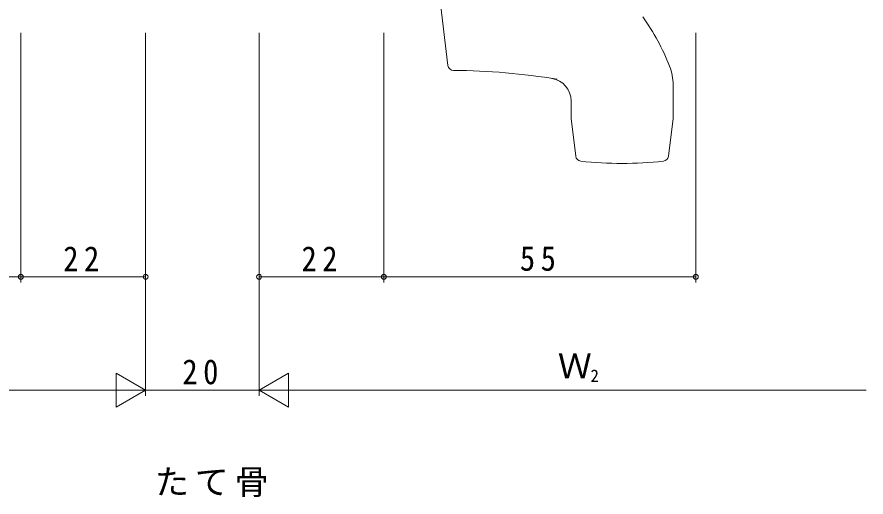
# Model space of a CAD drawing. Units: millimetres on the paper. Extents: x -420 to 373, y -297 to 267.
# Drawn here: x 36.5 to 186.2, y 1.4 to 86 of the extents above; entities that cross this region are included whole.
import ezdxf
from ezdxf.enums import TextEntityAlignment as Align

# ---------------------------------------------------------------- set-up
doc = ezdxf.new("R2010")
doc.units = ezdxf.units.MM
doc.layers.add('0-2_USER1', color=3, linetype='Continuous')
doc.layers.add('0-5_YKK_13', color=4, linetype='Continuous', lineweight=9)
doc.layers.add('0-7_YKK_D', color=6, linetype='Continuous', lineweight=9)
doc.styles.add('ＭＳ ゴシック', font='')
doc.styles.get('ＭＳ ゴシック').set_extended_font_data('MS Gothic')

msp = doc.modelspace()

# ---------------------------------------------------------------- linework, layer by layer
at = {"layer": '0-5_YKK_13'}
for p, q in [((112.475, 77.45), (110.176, 96.176)), ((152.176, 68.237), (152.176, 74.022)), ((134.176, 68.237), (134.176, 71.217)), ((135.002, 61.443), (134.183, 68.115)), ((152.168, 68.115), (151.349, 61.443))]:
    msp.add_line(p, q, dxfattribs=at)
for centre, radius, start, end in [((114.33, 62.668), 40, 21.485, 35.67719), ((113.468, 77.572), 1, 187, 269.52957), ((112.474, -43.424), 120, 80.76089, 89.52957), ((143.176, 74.022), 9, 0, 21.485), ((130.176, 71.217), 4, 0, 81.22234), ((135.176, 68.237), 1, 180, 187), ((151.176, 68.237), 1, 353, 0), ((135.995, 61.565), 1, 187, 263.80104), ((150.356, 61.565), 1, 276.19894, 353), ((143.176, 127.676), 67.5, 263.80104, 276.19894)]:
    msp.add_arc(centre, radius, start, end, dxfattribs=at)
at = {"layer": '0-7_YKK_D'}
for p, q in [((37.174, 83.176), (37.174, 39.176)), ((37.174, 83.176), (37.174, 39.176)), ((59.174, 83.176), (59.174, 39.176)), ((59.174, 83.176), (59.174, 19.176)), ((59.174, 83.176), (59.174, 19.176)), ((79.174, 83.176), (79.174, 39.176)), ((79.174, 83.176), (79.174, 19.176)), ((79.174, 83.176), (79.174, 19.176)), ((101.174, 83.176), (101.174, 39.176)), ((101.174, 83.176), (101.174, 39.176)), ((156.174, 83.176), (156.174, 39.176)), ((37.174, 40.176), (-17.826, 40.176)), ((37.174, 40.176), (59.174, 40.176)), ((101.174, 40.176), (79.174, 40.176)), ((101.174, 40.176), (156.174, 40.176)), ((53.978, 23.176), (53.978, 17.176)), ((59.174, 20.176), (53.978, 23.176)), ((79.174, 20.176), (84.37, 23.176)), ((84.37, 17.176), (84.37, 23.176)), ((53.174, 20.176), (-47.826, 20.176)), ((59.174, 20.176), (48.781, 20.176)), ((59.174, 20.176), (53.978, 17.176)), ((59.174, 20.176), (79.174, 20.176)), ((79.174, 20.176), (89.566, 20.176)), ((79.174, 20.176), (84.37, 17.176)), ((85.174, 20.176), (186.174, 20.176))]:
    msp.add_line(p, q, dxfattribs=at)
for centre in [(37.174, 40.176), (37.174, 40.176), (59.174, 40.176), (79.174, 40.176), (101.174, 40.176), (101.174, 40.176), (156.174, 40.176)]:
    msp.add_circle(centre, 0.425, dxfattribs=at)

# ---------------------------------------------------------------- texts
at = {"layer": '0-2_USER1', "insert": (60.822, 1.355), "char_height": 4.399, "attachment_point": 7, "style": 'ＭＳ ゴシック'}
msp.add_mtext('\\T1.17;たて骨', dxfattribs=at)
at = {"layer": '0-7_YKK_D', "color": 3, "style": 'ＭＳ ゴシック'}
msp.add_text('Ｗ', height=4.399, dxfattribs=at).set_placement((131.834, 20.976), align=Align.BOTTOM_LEFT)
at = {"layer": '0-7_YKK_D', "color": 7, "style": 'ＭＳ ゴシック'}
msp.add_text('2', height=2.199, dxfattribs=at).set_placement((137.594, 20.976), align=Align.BOTTOM_LEFT)
at = {"layer": '0-7_YKK_D', "color": 3, "char_height": 4.399, "attachment_point": 7, "style": 'ＭＳ ゴシック'}
for s, insert in [('\\T1.36;\\W0.9;22', (44.654, 41.176)), ('\\T1.36;\\W0.9;22', (86.654, 41.176)), ('\\T1.36;\\W0.9;55', (125.154, 41.176)), ('\\T1.36;\\W0.9;20', (65.654, 21.176))]:
    msp.add_mtext(s, dxfattribs=dict(at, insert=insert))

doc.saveas('drawing.dxf')
